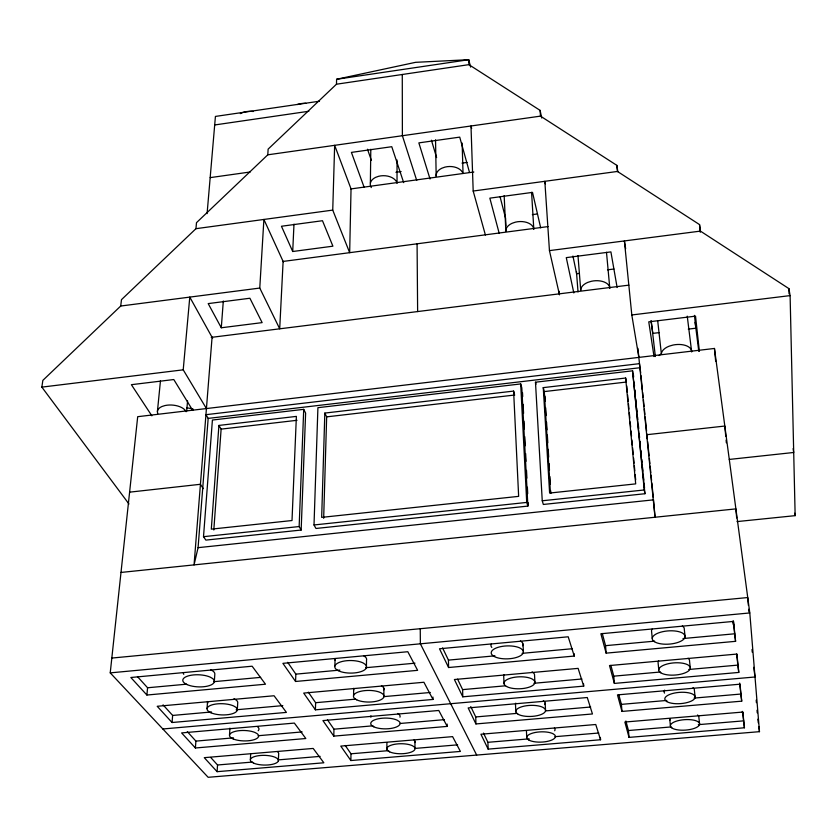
<?xml version="1.0" encoding="UTF-8"?>
<svg xmlns="http://www.w3.org/2000/svg" width="837" height="837" viewBox="0 0 837 837"><rect width="100%" height="100%" fill="white"/><g stroke="black" fill="none" stroke-linecap="round" stroke-linejoin="round"><path stroke-width="1.26" d="M397.031 183.439L397.041 160.003M386.872 749.46L386.903 742.639M383.859 695.516L383.901 688.296M370.372 183.125L370.801 149.248M366.418 667.685L366.512 660.267A15.84 6.33 0.3 0 0 365.413 657.014L363.875 655.946M350.87 760.54L340.774 746.102L452.597 736.633L460.402 751.427L350.87 760.54L350.985 753.792L345.231 745.474M353.57 695.537L353.685 688.317A15.223 5.849 0 0 0 353.727 689.845M334.884 666.043L335.062 658.614A15.84 6.33 0.3 0 0 335.135 660.257M447.157 724.078L447.199 726.401L333.796 736.121L333.953 729.184L327.455 719.799M323.668 518.291L326.66 416.857L324.829 413.08L513.615 391.088L514.473 394.028M473.836 172.014L351.038 188.911L349.667 252.68L332.739 210.108L334.654 145.324L351.226 189.392M128.961 503.968L41.85 387.123L42.854 380.364L120.716 306.028L121.48 299.656L195.952 228.679L196.496 222.663L267.788 154.814L268.133 149.122L336.464 84.213L336.61 79.274L415.581 62.325L468.741 59.699L470.624 67.106M432.949 697.054L432.98 699.45L315.413 709.839L315.622 702.703L308.33 692.157M324.829 413.08L321.67 517.371L518.647 496.362L513.615 391.088M314.011 524.966L317.914 407.682L520.687 383.932L521.807 387.876L527.875 506.092L315.967 528.471L314.011 524.966L526.724 502.43L527.875 506.092M301.153 530.041L299.144 526.546L303.716 409.345L212.41 420.038L203.506 536.684L205.86 540.106L301.153 530.041L305.62 413.112L303.716 409.345M295.566 681.475L282.896 663.343L407.807 651.72L417.621 670.343L295.566 681.475L295.848 674.141L287.677 662.329M278.355 760.843L278.648 754.074A13.999 4.886 1.1 0 0 277.361 751.563M292.709 251.508L281.452 226.252L322.475 220.717L332.906 246.183L292.709 251.508L293.986 224.128M283.115 261.426L279.704 328.815L259.773 288.064L263.896 219.451L283.304 261.835M250.368 759.64L250.671 753.991M237.29 710.069L237.718 702.923A15.118 5.65 1.8 0 0 236.16 700.014L233.952 698.728M229.505 735.085L229.934 728.117M217.097 771.672L204.259 757.663L313.184 748.435L323.846 762.789L217.097 771.672L217.536 764.987L210.715 757.454M214.314 681.663L214.816 674.319A15.746 6.1 2.3 0 0 213.111 671.169L210.767 669.767M207.042 708.636L207.545 701.479A15.118 5.65 1.8 0 0 207.879 702.954M213.812 529.999L221.125 429.119L218.917 425.426L296.382 416.397L292.008 520.53L211.301 529.141L218.917 425.426M195.398 747.985L181.598 732.919L294.352 723.084L305.819 738.516L195.398 747.985L195.9 741.111L187.31 731.622M221.292 327.769L208.193 303.601L249.897 298.244L262.138 322.622L221.292 327.769L223.312 301.006M212.075 337.28L194.048 564.902L198.076 547.66L208.172 418.395L205.944 414.692L639.489 363.656L640.682 372.883M172.056 722.509L157.199 706.282L274.065 695.756L286.421 712.402L172.056 722.509L172.642 715.436L163.058 704.859M207.084 213.634L215.423 116.427L319.493 101.204M186.672 411.155L187.572 400.923M206.634 408.906L183.219 369.828L189.779 297.104L212.619 338.263M146.904 695.034L130.834 677.499L252.125 666.21L265.496 684.216L146.904 695.034L147.574 687.763L137.467 676.61M157.408 411.553L160.463 380.804M110.233 672.875L137.697 416.69L714.453 348.454L749.795 612.946L759.473 731.674L208.151 777.301L110.233 672.875L749.795 612.946M336.61 79.274L468.741 59.699L468.908 64.648L540.106 110.379L541.717 118.027M336.464 84.213L468.908 64.648M214.69 124.964L308.853 111.258M267.788 154.814L540.493 116.123L616.838 165.349L617.852 171.773M210.171 177.622L250.2 171.993M395.932 172.276L401.111 171.554M462.003 163.121L467.067 162.42M195.952 228.679L332.739 210.108M471.66 128.5L470.99 125.979L473.187 191.035L617.444 171.449L699.533 224.588L700.412 231.106L788.925 288.629L790.107 295.607L795.15 515.655L737.02 521.587M532.353 214.628L537.448 213.948M282.885 261.458L548.036 226.586M120.716 306.028L259.773 288.064M545.379 183.837L544.835 181.315L549.449 250.619L700.412 231.106M579.194 273.417L576.62 273.751L572.937 256.028M607.516 269.828L613.95 269.012M211.217 337.384L628.911 285.135M41.85 387.123L183.219 369.828M625.647 248.631L624.402 240.93L631.809 314.963L790.107 295.607M659.179 332.613L652.85 333.377L650.956 320.676M688.276 329.119L695.861 328.198L694.459 315.382M208.172 418.395L640.159 367.705M535.471 382.206L632.573 370.822L644.95 493.725L543.339 504.46L542.25 500.777L535.471 382.206L536.004 384.183M543.265 387.625L625.647 378.031L626.379 382.038L544.301 391.58L543.265 387.625L549.616 493.056L635.691 483.88L625.647 378.031M221.125 429.119L297.02 420.3M326.66 416.857L514.755 395.012M129.609 492.156L200.43 484.288L203.265 488.63M729.257 459.44L793.706 452.482L793.089 448.632M203.506 536.684L299.144 526.546M542.25 500.777L644.26 489.969L644.95 493.725M198.076 547.66L653.551 499.846L655.036 517.245L637.93 348.328M120.999 572.445L735.89 508.886L736.675 517.936M111.823 658.06L747.734 597.555L748.383 605.35M147.574 687.763L186.567 684.185M213.864 681.674L260.652 677.374M295.848 674.141L339.874 670.092M365.769 667.706L414.985 663.186M442.585 647.901L448.444 660.111L494.949 655.831M522.089 653.341L572.466 648.706M602.263 633.463L605.559 645.662L654.607 641.152M683.002 638.547L734.635 633.797L735.587 641.33L606.134 653.142L600.872 633.755L733.547 621.41L735.587 641.33M574.255 656.051L568.208 636.79L439.498 648.769L448.58 667.518L574.255 656.051L574.088 653.561M172.642 715.436L211.531 711.973M236.16 709.786L282.822 705.622M315.622 702.703L355.568 699.146M383.921 696.625L430.312 692.492M457.598 679.163L462.62 689.625L505.412 685.806M533.933 683.274L581.914 678.995M610.874 665.363L613.783 676.16L660.309 672.017M688.736 669.485L737.847 665.112L738.778 672.435L614.368 683.421L609.503 665.551L736.895 654.074L738.778 672.435M583.703 686.131L578.126 668.376L454.397 679.518L462.788 696.823L583.703 686.131L583.535 683.714M162.849 728.985L755.016 676.987L753.729 667.309M195.9 741.111L233.481 737.857M258.099 735.733L302.167 731.925M333.953 729.184L372.967 725.815M400.264 723.461L444.478 719.642M470.75 706.564L475.74 716.943L517.057 713.375M545.462 710.916L590.65 707.014M618.825 694.846L621.399 704.367L666.827 700.443M694.093 698.089L740.818 694.051L741.718 701.165L621.975 711.429L617.476 694.888L739.981 684.195L741.718 701.165M475.929 723.942L592.45 713.961L587.281 697.524L468.165 707.914L475.929 723.942L475.74 716.943M217.536 764.987L252.596 762.047M278.575 759.86L320.132 756.376M350.985 753.792L388.713 750.632M414.723 748.445L457.64 744.846M483.483 733.076L487.919 742.304L529.162 738.851M554.941 736.686L598.758 733.013M625.888 721.002L628.451 730.523L671.138 726.934M698.309 724.664L743.58 720.866L744.449 727.782L629.026 737.387L624.862 722.038L742.837 712.057L744.449 727.782M600.558 739.762L595.756 724.507L480.919 734.237L488.138 749.115L600.558 739.762L600.38 737.47M397.68 713.48L399.061 714.39A14.647 5.43 -0.3 0 1 399.94 717.183M381.431 685.827L382.896 686.811A15.223 5.849 0 0 1 383.869 689.824M543.286 700.768L544.5 701.709A14.857 5.577 -2.1 0 1 544.814 704.587M532.091 671.86L533.818 673.23A15.432 6.016 -2 0 1 534.529 674.768L534.895 682.05M520.447 640.943L522.257 642.429A16.06 6.529 -1.9 0 1 522.696 645.798M697.514 714.997L698.497 715.897A14.606 5.273 -4 0 1 698.853 717.257L699.617 724.214M692.963 687.7L693.988 688.673A15.171 5.692 -4.1 0 1 694.365 690.127L695.149 697.284M688.045 658.217L689.123 659.263A15.767 6.152 -4.2 0 1 689.521 660.843L690.316 668.198M682.322 625.867L683.839 627.415A16.416 6.675 -4.3 0 1 684.279 629.131L685.095 636.695M315.413 709.839L303.695 693.088L423.909 682.26L432.98 699.45M333.796 736.121L322.925 720.594L438.797 710.477L447.199 726.401M151.863 415.822L131.388 384.685L173.793 379.538L192.751 410.423M476.682 755.079L420.373 643.82L420.247 628.713M364.179 187.394L351.414 152.397L391.768 146.705L403.685 182.633M367.485 149.237L371.356 160.265M416.721 180.436L402.388 135.72L402.273 74.493M430.04 179.013L418.856 142.886L459.733 137.122L469.463 172.286M431.421 140.208L436.621 157.586M473.187 191.035L485.408 235.019M499.187 233.314L489.844 198.149L532.52 192.384L540.681 227.852M500.087 196.831L505.579 218.185L505.946 225.927M549.449 250.619L559.482 294.833M573.826 292.95L566.272 257.629L610.905 251.895L617.131 287.53M647.336 438.536L646.677 434.717L724.821 426.043L725.742 436.223M631.809 314.963L638.819 357.19M794.763 513.186L795.15 515.655M654.021 356.541L648.769 321.837L695.537 316.156L699.345 351.184M651.27 321.157L655.361 356.531M757.83 719.182L758.322 722.927M758.814 726.673L759.473 731.674M695.118 322.339L698.801 351.394M733.024 621.127L733.515 625.019L733.16 621.263M742.388 711.398L742.712 713.971L742.461 711.523M687.25 316.166L691.676 351.958A15.223 8.297 -6.5 0 0 672.958 345.064L669.244 346.152A15.223 8.297 -6.5 0 0 661.376 353.925L657.694 320.707M733.338 621.263L734.635 633.797M736.706 654.021L737.847 665.112M739.688 683.065L740.818 694.051M742.701 712.329L743.58 720.866M736.602 654.712L736.874 657.296M640.943 375.478L642.387 389.728M642.649 392.323L643.182 397.502M643.444 400.096L644.103 406.573M644.364 409.157L644.888 414.346M645.149 416.931L646.593 431.181M646.855 433.775L647.378 438.954M647.65 441.549L649.093 455.799M649.355 458.383L649.878 463.572M650.14 466.157L650.799 472.633M651.06 475.228L651.584 480.407M651.845 483.001L653.289 497.251M616.838 165.349L617.444 171.449M670.395 725.648L669.705 718.701A14.606 5.273 -4 0 0 670.113 720.04M633.389 374.463L633.64 377.037M634.153 382.195L634.53 386.056M634.917 389.927L635.419 395.085M635.796 398.946L636.183 402.806M636.685 407.964L637.062 411.835M637.574 416.983L637.825 419.567M638.328 424.715L638.715 428.586M639.217 433.733L639.594 437.605M639.981 441.465L640.357 445.336M640.86 450.484L641.247 454.355M641.749 459.513L642 462.087M642.513 467.245L642.889 471.105M643.391 476.263L643.779 480.124M644.155 483.995L644.532 487.856M632.573 370.822L644.26 489.969M699.533 224.588L700.276 232.299M658.782 669.82L658.07 662.475A15.767 6.152 -4.2 0 1 658.677 660.843M652.253 638.432L651.531 630.868A16.416 6.675 -4.3 0 1 652.138 629.1M714.453 348.454L715.666 361.322M626.746 385.909L627.352 392.344M627.604 394.918L628.21 401.362M628.451 403.936L628.943 409.084M629.309 412.944L629.801 418.102M630.167 421.963L630.659 427.121M631.025 430.982L631.516 436.129M631.883 439.99L632.374 445.148M632.615 447.722L633.232 454.156M633.599 458.027L634.09 463.175M634.331 465.749L634.823 470.907M635.189 474.767L635.681 479.915M726.097 440.042L726.349 442.825M606.49 252.282L609.807 288.357A14.574 8.516 -5.1 0 0 591.246 281.305L587.752 282.404A14.574 8.516 -5.1 0 0 580.732 290.324L577.98 255.557M628.451 730.523L629.026 737.387M748.707 609.242L748.916 611.847M752.024 649.481L752.243 652.169M756.198 700.14L756.407 702.682M757.025 710.194L757.244 712.842M621.399 704.367L621.975 711.429M613.783 676.16L614.368 683.421M576.442 271.544L578.032 291.967M605.559 645.662L606.134 653.142M559.074 291.276L559.252 293.839M540.106 110.379L540.493 116.123M544.971 396.131L545.285 401.321M545.682 407.807L546.153 415.591M546.551 422.068L547.021 429.852M547.335 435.041L547.806 442.825M548.204 449.312L548.674 457.096M549.072 463.572L549.459 470.059M549.857 476.546L550.327 484.33M550.725 490.817L550.882 493.411M544.301 391.58L550.432 492.867M531.579 192.332L533.807 229.317A14.009 8.673 -3.4 0 0 515.446 222.15L512.129 223.27A14.009 8.673 -3.4 0 0 505.862 231.284L504.156 195.596M545.159 703.122L545.546 710.205M522.508 392.658L522.707 396.55M523.104 404.313L523.575 413.384M523.972 421.147L524.37 428.921M524.778 436.694L525.238 445.755M525.646 453.528L526.044 461.292M526.504 470.363L526.912 478.126M527.373 487.197L527.708 493.663M528.178 502.734L528.314 505.318M520.687 383.932L526.724 502.43M523.031 644.092L523.376 651.584M526.431 730.827L526.755 737.711M515.812 711.701L515.508 704.618A14.857 5.577 -2.1 0 1 515.801 703.153M504.01 683.641L503.728 676.348A15.432 6.016 -2 0 1 504 674.779M487.919 742.304L488.138 749.115M462.139 143.054L463.028 173.06M788.925 288.629L789.05 293.839M462.62 689.625L462.788 696.823M448.444 660.111L448.58 667.518M435.543 139.81L436.171 176.335A13.507 8.778 -1.4 0 1 441.79 168.237L444.918 167.118A13.507 8.778 -1.4 0 1 462.317 172.129M417.077 243.808L417.632 311.563M414.943 741.258L414.985 748.09M297.344 104.552A16.97 11.488 3.9 0 1 305.892 103.307M240.303 113.612A16.949 11.32 5.7 0 1 253.36 111.499M157.816 413.53A14.564 7.512 4.6 0 1 161.907 406.531L165.004 405.547A14.564 7.512 4.6 0 1 186.096 411.731M371.283 187.572A13.434 8.663 0.8 0 1 375.541 177.402L378.596 176.293A13.434 8.663 0.8 0 1 396.163 181.242M491.821 647.43A16.06 6.529 -1.9 0 1 491.246 644.072M414.064 739.992A14.114 5.043 -0.5 0 1 414.859 742.576M370.927 717.225A14.647 5.43 -0.3 0 1 370.927 715.802M257.524 726.736A14.532 5.252 1.4 0 1 258.173 730.764M186.609 407.849A21.323 10.965 4.3 0 1 193.117 409.094M554.397 728.106A14.313 5.179 -2.2 0 1 554.669 730.774M664.547 693.109A15.171 5.692 -4.1 0 1 664.704 690.148M659.085 355.568A22.296 12.053 -6.4 0 1 660.832 354.156M183.784 674.319A15.746 6.1 2.3 0 1 183.387 672.728M253.778 763.218L251.759 762.13A14.041 4.855 1.1 0 1 256.687 756.02A14.041 4.855 1.1 0 1 275.07 757.244L277.068 758.343A14.041 4.855 1.1 0 1 272.046 764.401A14.041 4.855 1.1 0 1 253.778 763.218M233.157 738.925L231.033 737.753A14.574 5.21 1.4 0 1 235.95 731.193A14.574 5.21 1.4 0 1 255.065 732.521L257.168 733.704A14.574 5.21 1.4 0 1 252.146 740.211A14.574 5.21 1.4 0 1 233.157 738.925M210.966 712.779L208.716 711.523A15.15 5.608 1.8 0 1 213.613 704.451A15.15 5.608 1.8 0 1 233.513 705.905L235.731 707.181A15.15 5.608 1.8 0 1 230.73 714.181A15.15 5.608 1.8 0 1 210.966 712.779M187.017 684.572L184.632 683.212A15.788 6.058 2.3 0 1 189.486 675.574A15.788 6.058 2.3 0 1 210.244 677.154L212.598 678.535A15.788 6.058 2.3 0 1 207.618 686.099A15.788 6.058 2.3 0 1 187.017 684.572M389.613 751.835L387.793 750.716A14.156 5.012 -0.5 0 1 394.018 744.417A14.156 5.012 -0.5 0 1 412.327 745.694L414.106 746.834A14.156 5.012 -0.5 0 1 407.797 753.07A14.156 5.012 -0.5 0 1 389.613 751.835M373.762 726.798L371.848 725.585A14.689 5.388 -0.3 0 1 378.157 718.816A14.689 5.388 -0.3 0 1 397.188 720.207L399.061 721.421A14.689 5.388 -0.3 0 1 392.668 728.127A14.689 5.388 -0.3 0 1 373.762 726.798M356.688 699.816L354.668 698.518A15.265 5.807 0 0 1 361.061 691.216A15.265 5.807 0 0 1 380.866 692.722L382.854 694.051A15.265 5.807 0 0 1 376.357 701.27A15.265 5.807 0 0 1 356.688 699.816M338.242 670.678L336.108 669.265A15.882 6.288 0.3 0 1 342.574 661.376A15.882 6.288 0.3 0 1 363.227 663.019L365.33 664.452A15.882 6.288 0.3 0 1 358.749 672.257A15.882 6.288 0.3 0 1 338.242 670.678M529.026 740.159L527.425 739.008A14.355 5.137 -2.2 0 1 535.021 732.521A14.355 5.137 -2.2 0 1 553.226 733.84L554.785 735.012A14.355 5.137 -2.2 0 1 547.126 741.436A14.355 5.137 -2.2 0 1 529.026 740.159M518.218 714.338L516.534 713.093A14.888 5.535 -2.1 0 1 524.307 706.104A14.888 5.535 -2.1 0 1 543.234 707.537L544.877 708.803A14.888 5.535 -2.1 0 1 537.03 715.719A14.888 5.535 -2.1 0 1 518.218 714.338M506.552 686.486L504.784 685.147A15.474 5.974 -2 0 1 512.757 677.604A15.474 5.974 -2 0 1 532.458 679.173L534.184 680.533A15.474 5.974 -2 0 1 526.128 687.993A15.474 5.974 -2 0 1 506.552 686.486M493.945 656.365L492.083 654.911A16.102 6.476 -1.9 0 1 500.244 646.75A16.102 6.476 -1.9 0 1 520.792 648.466L522.612 649.941A16.102 6.476 -1.9 0 1 514.347 658.008A16.102 6.476 -1.9 0 1 493.945 656.365M672.174 728.169L670.803 726.987A14.647 5.242 -3.9 0 1 679.822 720.291A14.647 5.242 -3.9 0 1 697.932 721.661L699.261 722.865A14.647 5.242 -3.9 0 1 690.18 729.487A14.647 5.242 -3.9 0 1 672.174 728.169M666.681 701.532L665.248 700.245A15.202 5.65 -4 0 1 674.57 693.036A15.202 5.65 -4 0 1 693.381 694.522L694.773 695.829A15.202 5.65 -4 0 1 685.388 702.965A15.202 5.65 -4 0 1 666.681 701.532M660.749 672.77L659.242 671.379A15.809 6.11 -4.1 0 1 668.878 663.595A15.809 6.11 -4.1 0 1 688.464 665.216L689.918 666.629A15.809 6.11 -4.1 0 1 680.209 674.329A15.809 6.11 -4.1 0 1 660.749 672.77M654.325 641.634L652.745 640.127A16.468 6.633 -4.2 0 1 662.726 631.684A16.468 6.633 -4.2 0 1 683.138 633.463L684.666 635.001A16.468 6.633 -4.2 0 1 674.612 643.339A16.468 6.633 -4.2 0 1 654.325 641.634"/></g></svg>
